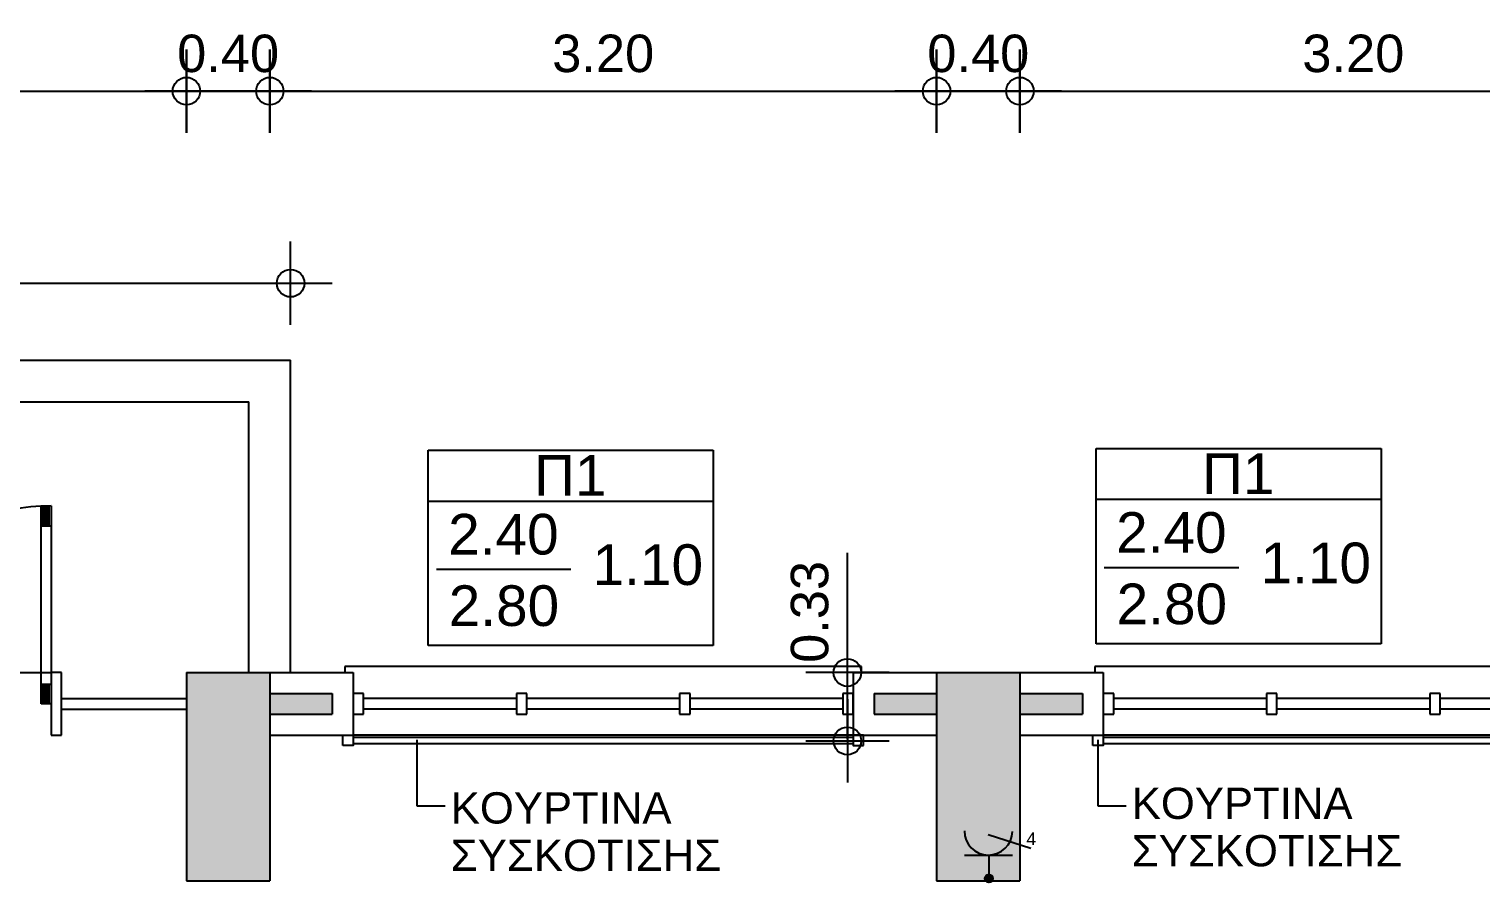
# Model space of a CAD drawing. Header units: metres. Extents: x -11 to 85, y -301 to 135.
# Drawn here: x 24.92 to 31.89, y -179.79 to -175.66 of the extents above; entities that cross this region are included whole.
import ezdxf

# ---------------------------------------------------------------- set-up
doc = ezdxf.new("R2010")
doc.units = ezdxf.units.M
doc.header["$LTSCALE"] = 0.036
doc.header["$PDMODE"] = 2
for name, color, linetype in [('arxitek isogeio', 252, 'Continuous'), ('DIMBLK', 252, 'Continuous'), ('Epipla', 252, 'Continuous'), ('HLEK-SYMBOL', 3, 'Continuous'), ('HLEK_FL001_SYMBOLS', 230, 'Continuous'), ('Parathira', 252, 'Continuous')]:
    doc.layers.add(name, color=color, linetype=linetype)
doc.styles.add('COMU-N', font='arial.ttf')
doc.styles.get("Standard").update_dxf_attribs({"font": 'arial.ttf'})
doc.dimstyles.new('CADWDOT', dxfattribs={"dimscale": 0.1, "dimtxt": 1.8, "dimasz": 0.08, "dimexe": 2, "dimexo": 0, "dimgap": 0.09, "dimtad": 0, "dimrnd": 0.001, "dimzin": 0, "dimdsep": 46, "dimtxsty": 'Standard', "dimblk1": 'ARTDIM', "dimblk2": 'ARTDIM', "dimsah": 1, "dimcen": 0.09, "dimdle": 0.05, "dimse1": 1, "dimse2": 1, "dimadec": 0, "dimazin": 0, "dimtfac": 1, "dimtmove": 0, "dimatfit": 3, "dimldrblk": 'ARTDIM', "dimfxl": 2, "dimtvp": 0.9999, "dimtolj": 1, "dimtzin": 0, "dimarcsym": 0})

# ---------------------------------------------------------------- blocks, each defined once
blk = doc.blocks.new('A$C52D13D70')
at = {"layer": 'Parathira'}
for p, q in [((-0.33, 0.04), (-0.33, -2.44)), ((-0.3, 0.04), (-0.33, 0.04)), ((-0.1, 0), (-0.2, 0)), ((-0.2, 0), (-0.2, -0.05)), ((-0.1, -0.05), (-0.1, 0)), ((0, 0), (0, -2.4)), ((-0.2, -0.05), (-0.1, -0.05)), ((-0.175, -0.05), (-0.175, -0.7833)), ((-0.125, -0.05), (-0.125, -0.7833)), ((-0.1, -0.7833), (-0.2, -0.7833)), ((-0.2, -0.7833), (-0.2, -0.8333)), ((-0.2, -0.8333), (-0.1, -0.8333)), ((-0.175, -0.8333), (-0.175, -1.5667)), ((-0.125, -0.8333), (-0.125, -1.5667)), ((-0.1, -0.8333), (-0.1, -0.7833)), ((-0.1, -1.5667), (-0.2, -1.5667)), ((-0.2, -1.5667), (-0.2, -1.6167)), ((-0.1, -1.6167), (-0.1, -1.5667)), ((-0.2, -1.6167), (-0.1, -1.6167)), ((-0.175, -1.6167), (-0.175, -2.35)), ((-0.125, -1.6167), (-0.125, -2.35)), ((-0.1, -2.35), (-0.2, -2.35)), ((-0.2, -2.35), (-0.2, -2.4)), ((-0.1, -2.4), (-0.1, -2.35)), ((-0.2, -2.4), (-0.1, -2.4)), ((-0.33, -2.44), (-0.3, -2.44))]:
    blk.add_line(p, q, dxfattribs=at)
blk = doc.blocks.new('ARTDIM')
at = {"layer": 'DIMBLK'}
for p, q in [((0, -24.9975), (0, 24.9975)), ((-24.9975, 0), (24.9975, 0))]:
    blk.add_line(p, q, dxfattribs=at)
blk.add_circle((0, 0), 8.25, dxfattribs=at)
blk = doc.blocks.new('*D1208')
at = {"layer": 'arxitek isogeio', "color": 0, "lineweight": -2}
blk.add_line((22.4817, -175.9553), (25.6657, -175.9553), dxfattribs=at)
at = {"layer": 'Defpoints', "color": 0, "transparency": 16777216}
for p in [(25.6737, -175.9553), (22.4737, -177.0334), (25.6737, -177.0334)]:
    blk.add_point(p, dxfattribs=at)
at = {"layer": 'arxitek isogeio', "color": 0, "lineweight": -2, "xscale": 0.008, "yscale": 0.008, "zscale": 0.008, "rotation": 180}
blk.add_blockref('ARTDIM', (22.4737, -175.9553), dxfattribs=at)
at = {"layer": 'arxitek isogeio', "color": 0, "lineweight": -2, "xscale": 0.008, "yscale": 0.008, "zscale": 0.008}
blk.add_blockref('ARTDIM', (25.6737, -175.9553), dxfattribs=at)
at = {"layer": 'arxitek isogeio', "color": 0, "insert": (24.0737, -175.7753), "char_height": 0.18, "attachment_point": 5}
blk.add_mtext('\\A1;3.20', dxfattribs=at)
blk = doc.blocks.new('*D1209')
at = {"layer": 'arxitek isogeio', "color": 0, "lineweight": -2}
blk.add_line((25.6817, -175.9553), (26.0657, -175.9553), dxfattribs=at)
at = {"layer": 'Defpoints', "color": 0, "transparency": 16777216}
for p in [(26.0737, -175.9553), (25.6737, -177.0334), (26.0737, -177.0334)]:
    blk.add_point(p, dxfattribs=at)
at = {"layer": 'arxitek isogeio', "color": 0, "lineweight": -2, "xscale": 0.008, "yscale": 0.008, "zscale": 0.008, "rotation": 180}
blk.add_blockref('ARTDIM', (25.6737, -175.9553), dxfattribs=at)
at = {"layer": 'arxitek isogeio', "color": 0, "lineweight": -2, "xscale": 0.008, "yscale": 0.008, "zscale": 0.008}
blk.add_blockref('ARTDIM', (26.0737, -175.9553), dxfattribs=at)
at = {"layer": 'arxitek isogeio', "color": 0, "insert": (25.8737, -175.7753), "char_height": 0.18, "attachment_point": 5}
blk.add_mtext('\\A1;0.40', dxfattribs=at)
blk = doc.blocks.new('*D1210')
at = {"layer": 'arxitek isogeio', "color": 0, "lineweight": -2}
blk.add_line((26.0817, -175.9553), (29.2657, -175.9553), dxfattribs=at)
at = {"layer": 'Defpoints', "color": 0, "transparency": 16777216}
for p in [(29.2737, -175.9553), (26.0737, -177.0334), (29.2737, -177.0334)]:
    blk.add_point(p, dxfattribs=at)
at = {"layer": 'arxitek isogeio', "color": 0, "lineweight": -2, "xscale": 0.008, "yscale": 0.008, "zscale": 0.008, "rotation": 180}
blk.add_blockref('ARTDIM', (26.0737, -175.9553), dxfattribs=at)
at = {"layer": 'arxitek isogeio', "color": 0, "lineweight": -2, "xscale": 0.008, "yscale": 0.008, "zscale": 0.008}
blk.add_blockref('ARTDIM', (29.2737, -175.9553), dxfattribs=at)
at = {"layer": 'arxitek isogeio', "color": 0, "insert": (27.6737, -175.7753), "char_height": 0.18, "attachment_point": 5}
blk.add_mtext('\\A1;3.20', dxfattribs=at)
blk = doc.blocks.new('*D1211')
at = {"layer": 'arxitek isogeio', "color": 0, "lineweight": -2}
blk.add_line((29.2817, -175.9553), (29.6657, -175.9553), dxfattribs=at)
at = {"layer": 'Defpoints', "color": 0, "transparency": 16777216}
for p in [(29.6737, -175.9553), (29.2737, -177.0334), (29.6737, -177.0334)]:
    blk.add_point(p, dxfattribs=at)
at = {"layer": 'arxitek isogeio', "color": 0, "lineweight": -2, "xscale": 0.008, "yscale": 0.008, "zscale": 0.008, "rotation": 180}
blk.add_blockref('ARTDIM', (29.2737, -175.9553), dxfattribs=at)
at = {"layer": 'arxitek isogeio', "color": 0, "lineweight": -2, "xscale": 0.008, "yscale": 0.008, "zscale": 0.008}
blk.add_blockref('ARTDIM', (29.6737, -175.9553), dxfattribs=at)
at = {"layer": 'arxitek isogeio', "color": 0, "insert": (29.4737, -175.7753), "char_height": 0.18, "attachment_point": 5}
blk.add_mtext('\\A1;0.40', dxfattribs=at)
blk = doc.blocks.new('*D1212')
at = {"layer": 'arxitek isogeio', "color": 0, "lineweight": -2}
blk.add_line((29.6817, -175.9553), (32.8657, -175.9553), dxfattribs=at)
at = {"layer": 'Defpoints', "color": 0, "transparency": 16777216}
for p in [(32.8737, -175.9553), (29.6737, -177.0334), (32.8737, -177.0334)]:
    blk.add_point(p, dxfattribs=at)
at = {"layer": 'arxitek isogeio', "color": 0, "lineweight": -2, "xscale": 0.008, "yscale": 0.008, "zscale": 0.008, "rotation": 180}
blk.add_blockref('ARTDIM', (29.6737, -175.9553), dxfattribs=at)
at = {"layer": 'arxitek isogeio', "color": 0, "lineweight": -2, "xscale": 0.008, "yscale": 0.008, "zscale": 0.008}
blk.add_blockref('ARTDIM', (32.8737, -175.9553), dxfattribs=at)
at = {"layer": 'arxitek isogeio', "color": 0, "insert": (31.2737, -175.7753), "char_height": 0.18, "attachment_point": 5}
blk.add_mtext('\\A1;3.20', dxfattribs=at)
blk = doc.blocks.new('*D1306')
at = {"layer": 'arxitek isogeio', "color": 0, "lineweight": -2}
blk.add_line((22.4317, -180.4041), (29.3157, -180.4041), dxfattribs=at)
at = {"layer": 'Defpoints', "color": 0, "transparency": 16777216}
for p in [(22.4237, -179.7468), (29.3237, -179.7468), (29.3237, -180.4041)]:
    blk.add_point(p, dxfattribs=at)
at = {"layer": 'arxitek isogeio', "color": 0, "lineweight": -2, "xscale": 0.008, "yscale": 0.008, "zscale": 0.008, "rotation": 180}
blk.add_blockref('ARTDIM', (22.4237, -180.4041), dxfattribs=at)
at = {"layer": 'arxitek isogeio', "color": 0, "lineweight": -2, "xscale": 0.008, "yscale": 0.008, "zscale": 0.008}
blk.add_blockref('ARTDIM', (29.3237, -180.4041), dxfattribs=at)
at = {"layer": 'arxitek isogeio', "color": 0, "insert": (25.8737, -180.2242), "char_height": 0.18, "attachment_point": 5}
blk.add_mtext('\\A1;6.90', dxfattribs=at)
blk = doc.blocks.new('*D1307')
at = {"layer": 'arxitek isogeio', "color": 0, "lineweight": -2}
for p, q in [((29.3317, -180.4041), (29.6157, -180.4041)), ((29.6237, -180.4041), (30.1983, -180.4041))]:
    blk.add_line(p, q, dxfattribs=at)
at = {"layer": 'Defpoints', "color": 0, "transparency": 16777216}
for p in [(29.3237, -179.7468), (29.6237, -179.7468), (29.6237, -180.4041)]:
    blk.add_point(p, dxfattribs=at)
at = {"layer": 'arxitek isogeio', "color": 0, "lineweight": -2, "xscale": 0.008, "yscale": 0.008, "zscale": 0.008, "rotation": 180}
blk.add_blockref('ARTDIM', (29.3237, -180.4041), dxfattribs=at)
at = {"layer": 'arxitek isogeio', "color": 0, "lineweight": -2, "xscale": 0.008, "yscale": 0.008, "zscale": 0.008}
blk.add_blockref('ARTDIM', (29.6237, -180.4041), dxfattribs=at)
at = {"layer": 'arxitek isogeio', "color": 0, "insert": (29.915, -180.2242), "char_height": 0.18, "attachment_point": 5}
blk.add_mtext('\\A1;0.30', dxfattribs=at)
blk = doc.blocks.new('*D1308')
at = {"layer": 'arxitek isogeio', "color": 0, "lineweight": -2}
blk.add_line((29.6317, -180.4041), (36.5157, -180.4041), dxfattribs=at)
at = {"layer": 'Defpoints', "color": 0, "transparency": 16777216}
for p in [(29.6237, -179.7468), (36.5237, -179.7468), (36.5237, -180.4041)]:
    blk.add_point(p, dxfattribs=at)
at = {"layer": 'arxitek isogeio', "color": 0, "lineweight": -2, "xscale": 0.008, "yscale": 0.008, "zscale": 0.008, "rotation": 180}
blk.add_blockref('ARTDIM', (29.6237, -180.4041), dxfattribs=at)
at = {"layer": 'arxitek isogeio', "color": 0, "lineweight": -2, "xscale": 0.008, "yscale": 0.008, "zscale": 0.008}
blk.add_blockref('ARTDIM', (36.5237, -180.4041), dxfattribs=at)
at = {"layer": 'arxitek isogeio', "color": 0, "insert": (33.0737, -180.2242), "char_height": 0.18, "attachment_point": 5}
blk.add_mtext('\\A1;6.90', dxfattribs=at)
blk = doc.blocks.new('*D1327')
at = {"layer": 'arxitek isogeio', "color": 0, "lineweight": -2}
for p, q in [((28.8454, -178.7468), (28.8454, -178.1722)), ((28.8454, -179.0671), (28.8454, -178.7548))]:
    blk.add_line(p, q, dxfattribs=at)
at = {"layer": 'Defpoints', "color": 0, "transparency": 16777216}
for p in [(26.0737, -178.7468), (28.8454, -178.7468), (26.0737, -179.0751)]:
    blk.add_point(p, dxfattribs=at)
at = {"layer": 'arxitek isogeio', "color": 0, "lineweight": -2, "xscale": 0.008, "yscale": 0.008, "zscale": 0.008}
for p, rotation in [((28.8454, -178.7468), 90), ((28.8454, -179.0751), 270)]:
    blk.add_blockref('ARTDIM', p, dxfattribs=dict(at, rotation=rotation))
at = {"layer": 'arxitek isogeio', "color": 0, "insert": (28.6654, -178.4555), "char_height": 0.18, "attachment_point": 5, "rotation": 90}
blk.add_mtext('\\A1;0.33', dxfattribs=at)
blk = doc.blocks.new('A$C074263FA')
at = {"layer": 'Epipla'}
for p, q in [((0.05, -0.01), (2.45, -0.01)), ((0.05, -0.04), (2.45, -0.04))]:
    blk.add_line(p, q, dxfattribs=at)
for points in [[(0, -0.05), (0, 0), (0.05, 0), (0.05, -0.05)], [(2.5, -0.05), (2.5, 0), (2.45, 0), (2.45, -0.05)]]:
    blk.add_lwpolyline(points, close=True, dxfattribs=at)
blk = doc.blocks.new('*D1444')
at = {"layer": 'arxitek isogeio', "color": 0, "lineweight": -2}
blk.add_line((21.6422, -176.8776), (26.1657, -176.8776), dxfattribs=at)
at = {"layer": 'Defpoints', "color": 0, "transparency": 16777216}
for p in [(26.1737, -176.8776), (21.6342, -177.2468, -1.33), (26.1737, -177.2468, 0.2)]:
    blk.add_point(p, dxfattribs=at)
at = {"layer": 'arxitek isogeio', "color": 0, "lineweight": -2, "xscale": 0.008, "yscale": 0.008, "zscale": 0.008, "rotation": 180}
blk.add_blockref('ARTDIM', (21.6342, -176.8776), dxfattribs=at)
at = {"layer": 'arxitek isogeio', "color": 0, "lineweight": -2, "xscale": 0.008, "yscale": 0.008, "zscale": 0.008}
blk.add_blockref('ARTDIM', (26.1737, -176.8776), dxfattribs=at)
at = {"layer": 'arxitek isogeio', "color": 0, "insert": (23.904, -176.6977), "char_height": 0.18, "attachment_point": 5}
blk.add_mtext('\\A1;4.54', dxfattribs=at)
blk = doc.blocks.new('gJ6_a14')
at = {"linetype": 'Continuous'}
for p, q in [((-0.1176, 0.1119), (0.113, 0.1119)), ((0, 0.1119), (0, 0))]:
    blk.add_line(p, q, dxfattribs=at)
blk.add_arc((-0.0023, 0.2279), 0.1153, 180, 358.95657, dxfattribs=at)
blk = doc.blocks.new('*X1779')
at = {"color": 0}
for p, q in [((15.598, 2.587), (15.737, 2.727)), ((15.598, 2.622), (15.702, 2.727)), ((15.605, 2.559), (15.765, 2.719)), ((15.617, 2.536), (15.789, 2.707)), ((15.633, 2.516), (15.808, 2.691)), ((15.636, 2.678), (15.645, 2.687)), ((15.649, 2.691), (15.658, 2.7)), ((15.662, 2.705), (15.671, 2.714)), ((15.667, 2.674), (15.676, 2.683)), ((15.676, 2.718), (15.678, 2.721)), ((15.68, 2.687), (15.689, 2.696)), ((15.693, 2.7), (15.702, 2.709)), ((15.698, 2.669), (15.707, 2.678)), ((15.707, 2.714), (15.715, 2.722)), ((15.711, 2.683), (15.72, 2.691)), ((15.72, 2.727), (15.721, 2.728)), ((15.724, 2.696), (15.733, 2.705)), ((15.738, 2.709), (15.746, 2.718)), ((15.742, 2.678), (15.751, 2.687)), ((15.751, 2.722), (15.752, 2.724)), ((15.755, 2.691), (15.764, 2.7)), ((15.768, 2.705), (15.777, 2.714)), ((15.773, 2.674), (15.782, 2.683)), ((15.786, 2.687), (15.795, 2.696)), ((15.804, 2.669), (15.813, 2.678)), ((15.601, 2.607), (15.609, 2.616)), ((15.604, 2.646), (15.605, 2.647)), ((15.605, 2.577), (15.614, 2.585)), ((15.609, 2.652), (15.618, 2.66)), ((15.611, 2.547), (15.618, 2.554)), ((15.614, 2.621), (15.623, 2.63)), ((15.618, 2.59), (15.627, 2.599)), ((15.623, 2.665), (15.631, 2.674)), ((15.623, 2.559), (15.631, 2.568)), ((15.627, 2.634), (15.636, 2.643)), ((15.627, 2.528), (15.636, 2.537)), ((15.631, 2.603), (15.64, 2.612)), ((15.636, 2.572), (15.645, 2.581)), ((15.64, 2.647), (15.649, 2.656)), ((15.64, 2.541), (15.649, 2.55)), ((15.645, 2.616), (15.654, 2.625)), ((15.645, 2.51), (15.654, 2.519)), ((15.649, 2.585), (15.658, 2.594)), ((15.653, 2.501), (15.824, 2.672)), ((15.654, 2.66), (15.662, 2.669)), ((15.654, 2.554), (15.662, 2.563)), ((15.658, 2.63), (15.667, 2.638)), ((15.658, 2.523), (15.667, 2.532)), ((15.662, 2.599), (15.671, 2.607)), ((15.664, 2.494), (15.671, 2.501)), ((15.667, 2.568), (15.676, 2.577)), ((15.671, 2.643), (15.68, 2.652)), ((15.671, 2.537), (15.68, 2.546)), ((15.676, 2.489), (15.836, 2.648)), ((15.676, 2.612), (15.685, 2.621)), ((15.676, 2.506), (15.685, 2.515)), ((15.68, 2.581), (15.689, 2.59)), ((15.685, 2.656), (15.693, 2.665)), ((15.685, 2.55), (15.693, 2.559)), ((15.689, 2.625), (15.698, 2.634)), ((15.689, 2.519), (15.698, 2.528)), ((15.693, 2.594), (15.702, 2.603)), ((15.693, 2.488), (15.702, 2.497)), ((15.698, 2.563), (15.707, 2.572)), ((15.702, 2.638), (15.711, 2.647)), ((15.702, 2.532), (15.711, 2.541)), ((15.705, 2.482), (15.843, 2.62)), ((15.707, 2.607), (15.715, 2.616)), ((15.707, 2.501), (15.715, 2.51)), ((15.711, 2.577), (15.72, 2.585)), ((15.715, 2.652), (15.724, 2.66)), ((15.715, 2.546), (15.724, 2.554)), ((15.72, 2.621), (15.729, 2.63)), ((15.72, 2.515), (15.729, 2.523)), ((15.724, 2.59), (15.733, 2.599)), ((15.724, 2.484), (15.733, 2.493)), ((15.729, 2.665), (15.738, 2.674)), ((15.729, 2.559), (15.738, 2.568)), ((15.733, 2.634), (15.742, 2.643)), ((15.733, 2.528), (15.742, 2.537)), ((15.738, 2.603), (15.746, 2.612)), ((15.738, 2.497), (15.746, 2.506)), ((15.741, 2.482), (15.842, 2.584)), ((15.742, 2.572), (15.751, 2.581)), ((15.746, 2.647), (15.755, 2.656)), ((15.746, 2.541), (15.755, 2.55)), ((15.751, 2.616), (15.76, 2.625)), ((15.751, 2.51), (15.76, 2.519)), ((15.755, 2.585), (15.764, 2.594)), ((15.76, 2.66), (15.768, 2.669)), ((15.76, 2.554), (15.768, 2.563)), ((15.764, 2.63), (15.773, 2.638)), ((15.764, 2.523), (15.773, 2.532)), ((15.768, 2.599), (15.777, 2.607)), ((15.768, 2.493), (15.777, 2.501)), ((15.773, 2.568), (15.782, 2.577)), ((15.777, 2.643), (15.786, 2.652)), ((15.777, 2.537), (15.786, 2.546)), ((15.782, 2.612), (15.791, 2.621)), ((15.782, 2.506), (15.791, 2.515)), ((15.786, 2.581), (15.795, 2.59)), ((15.791, 2.656), (15.799, 2.665)), ((15.791, 2.55), (15.799, 2.559)), ((15.795, 2.625), (15.804, 2.634)), ((15.795, 2.519), (15.804, 2.528)), ((15.799, 2.594), (15.808, 2.603)), ((15.804, 2.563), (15.813, 2.572)), ((15.808, 2.638), (15.817, 2.647)), ((15.808, 2.532), (15.817, 2.541)), ((15.813, 2.607), (15.822, 2.616)), ((15.817, 2.577), (15.826, 2.585)), ((15.822, 2.652), (15.83, 2.66)), ((15.822, 2.546), (15.83, 2.554)), ((15.826, 2.621), (15.835, 2.63)), ((15.83, 2.59), (15.839, 2.599)), ((15.835, 2.559), (15.835, 2.56)), ((15.839, 2.634), (15.84, 2.635)), ((15.844, 2.603), (15.844, 2.603))]:
    blk.add_line(p, q, dxfattribs=at)
blk = doc.blocks.new('GJ6_A78')
at = {"layer": 'HLEK-SYMBOL', "color": 0, "linetype": 'Continuous'}
blk.add_circle((0, 0), 0.0989, dxfattribs=at)
at = {"layer": 'HLEK-SYMBOL', "color": 0, "xscale": 0.8, "yscale": 0.8, "zscale": 0.8}
blk.add_blockref('*X1779', (-12.576, -2.084), dxfattribs=at)
blk = doc.blocks.new('priza')
at = {"layer": 'HLEK_FL001_SYMBOLS', "xscale": 0.1951472641207488, "yscale": 0.1951472641207488, "zscale": 0.1951472641207488}
blk.add_blockref('GJ6_A78', (87.4, -100.4953), dxfattribs=at)
at = {"layer": 'HLEK_FL001_SYMBOLS', "rotation": 180}
blk.add_blockref('gJ6_a14', (87.4, -100.4952), dxfattribs=at)
blk = doc.blocks.new('priza tetrapli')
at = {"layer": 'HLEK_FL001_SYMBOLS', "ltscale": 5}
blk.add_line((444.1264, -18.901), (444.3314, -18.9664), dxfattribs=at)
at = {"layer": 'HLEK_FL001_SYMBOLS', "rotation": 180}
blk.add_blockref('priza', (531.5297, -119.6074), dxfattribs=at)
at = {"layer": 'HLEK_FL001_SYMBOLS', "ltscale": 5}
blk.add_text('4', height=0.06, dxfattribs=at).set_placement((444.3099, -18.9515))

msp = doc.modelspace()

# ---------------------------------------------------------------- hatches: boundary and pattern name
at = {"layer": 'arxitek isogeio'}
for points in [[(26.0737, -178.7468), (25.6737, -178.7468), (25.6737, -179.7468), (26.0737, -179.7468)], [(29.6737, -178.7468), (29.2737, -178.7468), (29.2737, -179.7468), (29.6737, -179.7468)], [(26.3737, -178.8468), (26.0737, -178.8468), (26.0737, -178.9468), (26.3737, -178.9468)], [(29.2737, -178.8468), (28.9737, -178.8468), (28.9737, -178.9468), (29.2737, -178.9468)], [(29.9737, -178.8468), (29.6737, -178.8468), (29.6737, -178.9468), (29.9737, -178.9468)]]:
    msp.add_hatch(color=256, dxfattribs=at).paths.add_polyline_path(points)

# ---------------------------------------------------------------- linework, layer by layer
for p, q in [((21.6342, -177.2468, 0.2), (26.1737, -177.2468, 0.2)), ((26.1737, -178.7468, 0.2), (26.1737, -177.2468, 0.2)), ((21.6342, -177.4468, 0.2), (25.9737, -177.4468, 0.2)), ((25.9737, -178.7468, 0.2), (25.9737, -177.4468, 0.2)), ((26.8342, -178.6168), (26.8342, -177.6792)), ((26.8342, -177.6792), (28.2015, -177.6792)), ((28.2015, -177.6792), (28.2015, -178.6168)), ((30.0396, -178.6083), (30.0396, -177.6707)), ((30.0396, -177.6707), (31.4069, -177.6707)), ((31.4069, -177.6707), (31.4069, -178.6083)), ((24.9762, -178.8968), (24.9762, -177.948)), ((24.9857, -178.0418), (24.9857, -177.9476)), ((24.9952, -178.0418), (24.9952, -177.9472)), ((25.0047, -178.0418), (25.0047, -177.947)), ((25.0142, -178.0418), (25.0142, -177.9469)), ((25.0237, -177.9468), (25.0237, -178.8968)), ((28.2015, -177.9249), (26.8342, -177.9249)), ((31.4069, -177.9164), (30.0396, -177.9164)), ((24.9762, -178.0418), (25.0237, -178.0418)), ((30.0786, -178.242), (30.7246, -178.242)), ((26.8732, -178.2504), (27.5191, -178.2504)), ((28.2015, -178.6168), (26.8342, -178.6168)), ((31.4069, -178.6083), (30.0396, -178.6083)), ((23.1237, -178.7468), (25.0237, -178.7468)), ((25.0737, -178.7468), (25.0237, -178.7468)), ((25.0237, -178.7468), (25.0237, -179.0468)), ((25.0737, -179.0468), (25.0737, -178.7468)), ((25.6737, -178.7468), (26.0737, -178.7468)), ((25.6737, -178.7468), (25.6737, -179.7468)), ((26.0737, -178.7468), (26.0737, -179.7468)), ((26.0737, -178.7468), (26.4737, -178.7468)), ((26.4737, -178.7468), (26.4737, -179.0468)), ((28.8737, -178.7468), (28.8737, -179.0468)), ((28.8737, -178.7468), (29.2737, -178.7468)), ((29.2737, -178.7468), (29.2737, -179.7468)), ((29.2737, -178.7468), (29.6737, -178.7468)), ((29.6737, -178.7468), (29.6737, -179.7468)), ((29.6737, -178.7468), (30.0737, -178.7468)), ((30.0737, -178.7468), (30.0737, -179.0468)), ((24.9762, -178.8018), (25.0237, -178.8018)), ((24.9857, -178.8968), (24.9857, -178.8018)), ((24.9952, -178.8968), (24.9952, -178.8018)), ((25.0047, -178.8968), (25.0047, -178.8018)), ((25.0142, -178.8968), (25.0142, -178.8018)), ((26.0737, -178.8468), (26.3737, -178.8468)), ((26.3737, -178.8468), (26.3737, -178.9468)), ((28.9737, -178.8468), (29.2737, -178.8468)), ((28.9737, -178.8468), (28.9737, -178.9468)), ((29.6737, -178.8468), (29.9737, -178.8468)), ((29.9737, -178.8468), (29.9737, -178.9468)), ((25.0237, -178.8968), (24.9762, -178.8968)), ((25.0737, -178.8718), (25.6737, -178.8718)), ((25.0737, -178.9218), (25.6737, -178.9218)), ((26.0737, -178.9468), (26.3737, -178.9468)), ((28.9737, -178.9468), (29.2737, -178.9468)), ((29.6737, -178.9468), (29.9737, -178.9468)), ((25.0237, -179.0468), (25.0737, -179.0468)), ((26.0737, -179.0468), (26.4737, -179.0468)), ((26.7789, -179.0703), (26.7789, -179.386)), ((28.8737, -179.0468), (29.2737, -179.0468)), ((29.6737, -179.0468), (30.0737, -179.0468)), ((30.0472, -179.0703), (30.0472, -179.386)), ((26.7789, -179.386), (26.9149, -179.386)), ((30.0472, -179.386), (30.1831, -179.386)), ((25.6737, -179.7468), (26.0737, -179.7468)), ((29.2737, -179.7468), (29.6737, -179.7468))]:
    msp.add_line(p, q, dxfattribs=at)
msp.add_arc((25.0237, -178.8968), 0.95, 90, 180, dxfattribs=at)

# ---------------------------------------------------------------- block references
at = {"layer": 'arxitek isogeio', "rotation": 270}
for p in [(28.8737, -179.0468), (32.4737, -179.0468)]:
    msp.add_blockref('A$C52D13D70', p, dxfattribs=at)
at = {"layer": 'arxitek isogeio'}
for p in [(26.4237, -179.0468), (30.0237, -179.0468)]:
    msp.add_blockref('A$C074263FA', p, dxfattribs=at)
at = {"layer": 'HLEK_FL001_SYMBOLS'}
msp.add_blockref('priza tetrapli', (-414.6051, -160.623), dxfattribs=at)

# ---------------------------------------------------------------- texts
at = {"layer": 'arxitek isogeio', "style": 'COMU-N'}
for s, height, p in [('Π1', 0.195, (27.3415, -177.8976)), ('Π1', 0.195, (30.547, -177.8892)), ('2.40', 0.195, (26.9298, -178.1799)), ('2.40', 0.195, (30.1353, -178.1715)), ('1.10', 0.195, (27.6231, -178.3261)), ('1.10', 0.195, (30.8286, -178.3176)), ('2.80', 0.195, (26.9322, -178.5229)), ('2.80', 0.195, (30.1377, -178.5145)), ('ΚΟΥΡΤΙΝΑ', 0.15, (26.9421, -179.4714)), ('ΚΟΥΡΤΙΝΑ', 0.15, (30.2104, -179.4493)), ('ΣΥΣΚΟΤΙΣΗΣ', 0.15, (26.9421, -179.6991)), ('ΣΥΣΚΟΤΙΣΗΣ', 0.15, (30.2104, -179.677))]:
    msp.add_text(s, height=height, dxfattribs=at).set_placement(p)

# ---------------------------------------------------------------- dimensions: what is measured, and where the dimension line sits
at = {"layer": 'arxitek isogeio'}
for base, p1, p2, picture, middle in [((25.6737, -175.9553), (22.4737, -177.0334), (25.6737, -177.0334), '*D1208', (24.0737, -175.7753)), ((29.2737, -175.9553), (26.0737, -177.0334), (29.2737, -177.0334), '*D1210', (27.6737, -175.7753)), ((32.8737, -175.9553), (29.6737, -177.0334), (32.8737, -177.0334), '*D1212', (31.2737, -175.7753)), ((26.1737, -176.8776), (21.6342, -177.2468, -1.33), (26.1737, -177.2468, 0.2), '*D1444', (23.904, -176.6977)), ((29.3237, -180.4041), (22.4237, -179.7468), (29.3237, -179.7468), '*D1306', (25.8737, -180.2242)), ((29.6237, -180.4041), (29.3237, -179.7468), (29.6237, -179.7468), '*D1307', (29.915, -180.2242)), ((36.5237, -180.4041), (29.6237, -179.7468), (36.5237, -179.7468), '*D1308', (33.0737, -180.2242))]:
    dim = msp.add_linear_dim(base=base, p1=p1, p2=p2, dimstyle='CADWDOT', dxfattribs=at)
    dim.commit()
    dim.dimension.update_dxf_attribs({"geometry": picture, "text_midpoint": middle})
for base, p1, p2, picture, middle in [((26.0737, -175.9553), (25.6737, -177.0334), (26.0737, -177.0334), '*D1209', (25.8737, -175.9553)), ((29.6737, -175.9553), (29.2737, -177.0334), (29.6737, -177.0334), '*D1211', (29.4737, -175.9553))]:
    dim = msp.add_linear_dim(base=base, p1=p1, p2=p2, dimstyle='CADWDOT', dxfattribs=at)
    dim.commit()
    dim.dimension.update_dxf_attribs({"geometry": picture, "text_midpoint": middle, "dimtype": 160})
dim = msp.add_linear_dim(base=(28.8454, -178.7468), p1=(26.0737, -179.0751), p2=(26.0737, -178.7468), angle=90, dimstyle='CADWDOT', dxfattribs=at)
dim.commit()
dim.dimension.update_dxf_attribs({"geometry": '*D1327', "text_midpoint": (28.6654, -178.4555)})

doc.saveas('drawing.dxf')
